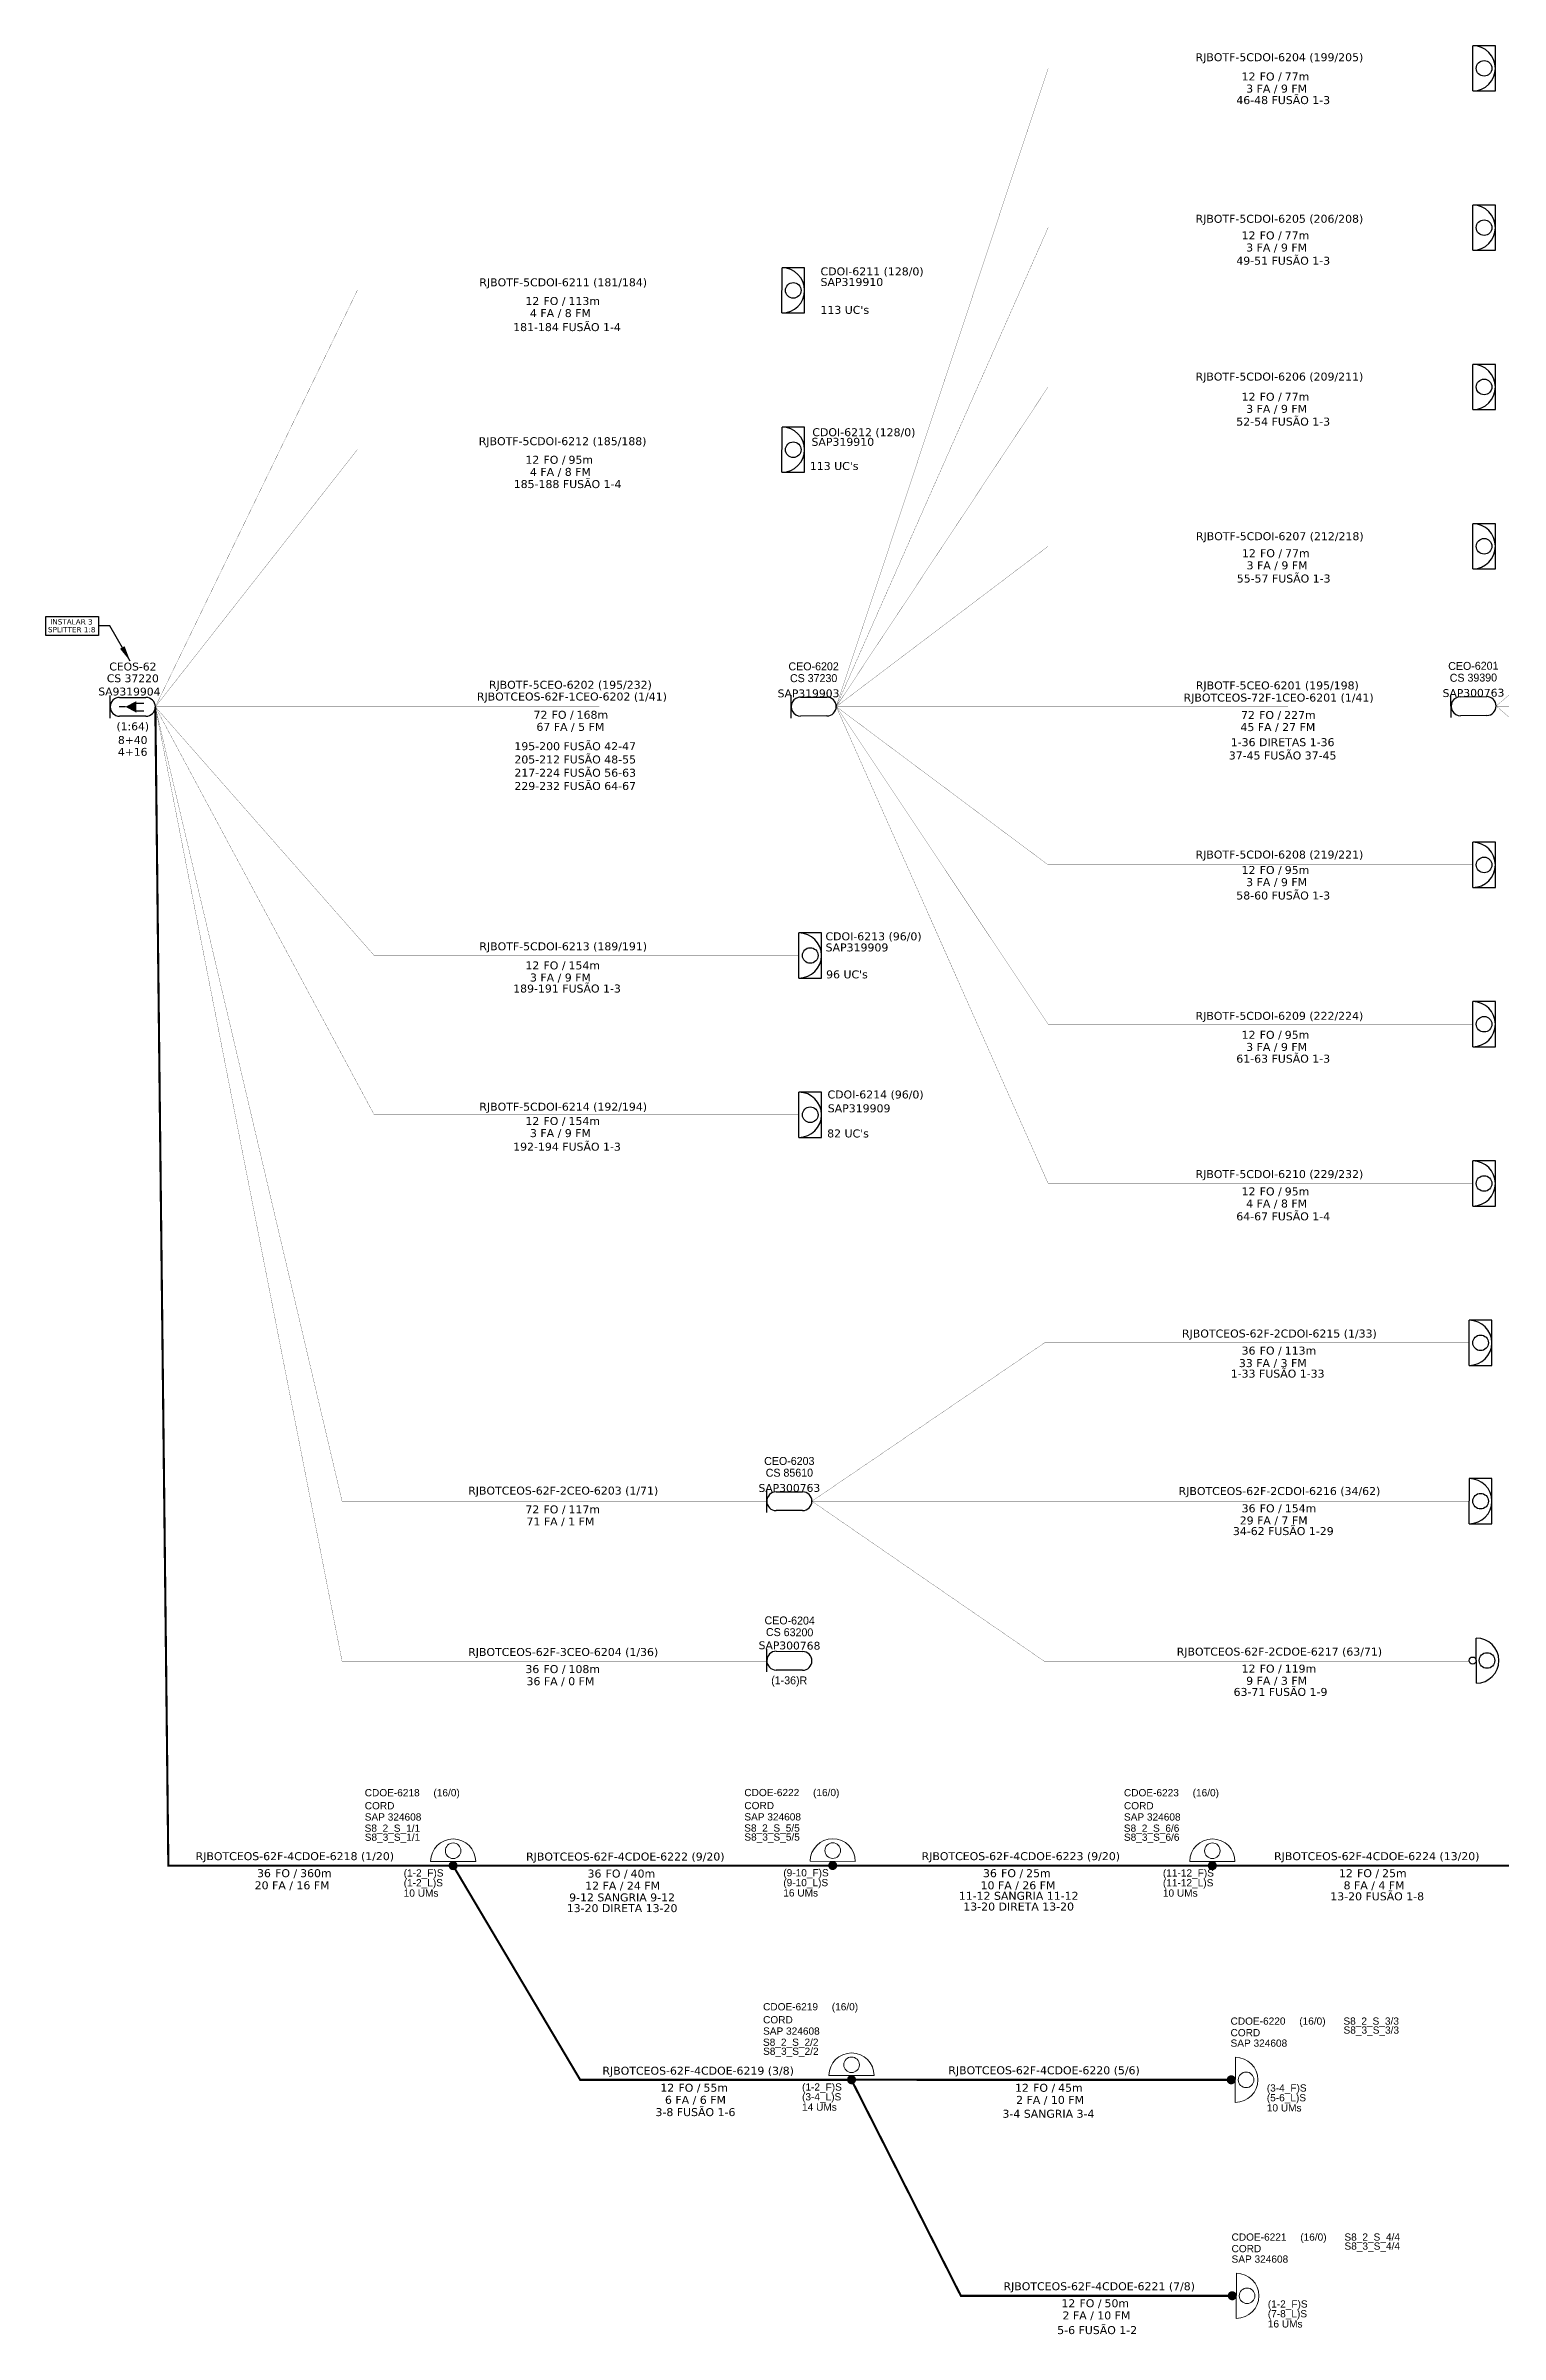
# Model space of a CAD drawing. Header units: millimetres. Extents: x -307 to 652, y 35 to 466.
# Drawn here: x 187.3 to 461.3, y 35.2 to 466.1 of the extents above; entities that cross this region are included whole.
import ezdxf
from ezdxf.enums import TextEntityAlignment as Align

# ---------------------------------------------------------------- set-up
doc = ezdxf.new("R2010")
doc.units = ezdxf.units.MM
doc.header["$LTSCALE"] = 3
doc.header["$MEASUREMENT"] = 0
for name, color, linetype, lineweight in [("20.0-LEGENDA DOS CDO'S", 1, 'Continuous', 0), ('20.2-CDO_POSTE', 1, 'Continuous', 5), ('Texto_Cabos', 1, 'Continuous', 20)]:
    doc.layers.add(name, color=color, linetype=linetype, lineweight=lineweight)
for name, color, linetype in [('20.5-CABO AÉREO', 1, 'Continuous'), ('CAP a Instalar', 1, 'Continuous'), ('CD a instalar', 1, 'Continuous'), ('CDO_INTERIOR', 1, 'Continuous'), ('CDO_POSTE', 1, 'Continuous'), ('CDOI_PROJ', 1, 'Continuous'), ('CEO', 1, 'Continuous'), ('CEOS', 1, 'Continuous')]:
    doc.layers.add(name, color=color, linetype=linetype)
doc.styles.add('ARIAL', font='arial.ttf')
doc.styles.add('siredit', font='verdana.ttf')
doc.styles.get("Standard").update_dxf_attribs({"font": 'arial.ttf'})
doc.styles.add('Style-font000', font='font000.shx')
doc.linetypes.add('FENCELINE1', pattern='A,6.35,-2.54,[133,ltypeshp.shx,S=2.54,R=0,X=-2.54,Y=0],-2.54,25.4', length=36.83)
doc.dimstyles.get("Standard").update_dxf_attribs({"dimtxt": 0.18, "dimasz": 0.18, "dimexe": 0.18, "dimexo": 0.0625, "dimgap": 0.09, "dimtad": 0, "dimtih": 1, "dimtoh": 1, "dimdec": 4, "dimzin": 0, "dimdsep": 46, "dimtxsty": 'Standard', "dimcen": 0.09, "dimadec": 0, "dimazin": 0, "dimtfac": 1, "dimtdec": 4, "dimtofl": 0, "dimtmove": 0, "dimatfit": 3, "dimfxl": 0, "dimtolj": 1, "dimtzin": 0, "dimarcsym": 0})

# ---------------------------------------------------------------- blocks, each defined once
blk = doc.blocks.new('PDO_PST')
at = {"color": 1}
blk.add_line((2.5, 0), (-2.5, 0), dxfattribs=at)
at = {"color": 1, "const_width": 0.5}
blk.add_lwpolyline([(-0.25, -0.46, 1), (0.25, -0.46, 1)], format="xyb", close=True, dxfattribs=at)
at = {"color": 1}
blk.add_circle((0, 1.19), 0.862, dxfattribs=at)
blk.add_arc((0, 0), 2.5, 0, 180, dxfattribs=at)
blk = doc.blocks.new('CDOE_POSTE 1')
at = {"layer": '20.2-CDO_POSTE', "color": 0, "linetype": 'Continuous', "xscale": 1.700328304346724, "yscale": 1.700328304346724, "zscale": 1.700328304346724, "rotation": 359.882008258618}
blk.add_blockref('PDO_PST', (0, 0.43), dxfattribs=at)
at = {"layer": "20.0-LEGENDA DOS CDO'S", "color": 0, "style": 'ARIAL'}
for tag, p in [('CDO_N', (-16.66, 12.71)), ('SAP', (-16.66, 8.13)), ('CORDOALHA', (-16.66, 10.26)), ('SPLITER_1', (-16.68, 6.03)), ('SPLITER_2', (-16.66, 4.33)), ('1:XX', (-6.47, -2.4)), ('UMS', (-6.47, -4.43))]:
    blk.add_attdef(tag, p, '', height=1.36, dxfattribs=at)
blk.add_attdef('FIBRAS_UTILIZADAS', text='', height=1.36, dxfattribs=at).set_placement((-1.24, 12.71), align=Align.CENTER)
blk = doc.blocks.new('CDOE_POSTE 2')
at = {"layer": '20.2-CDO_POSTE', "color": 0, "linetype": 'Continuous', "xscale": 1.700328304346724, "yscale": 1.700328304346724, "zscale": 1.700328304346724, "rotation": 269.882008258618}
blk.add_blockref('PDO_PST', (0.43, 0), dxfattribs=at)
at = {"layer": "20.0-LEGENDA DOS CDO'S", "color": 0, "style": 'ARIAL'}
for tag, p in [('CDO_N', (-0.47, 10.38)), ('CORDOALHA', (-0.47, 8.2)), ('SPLITER_1', (20.79, 10.38)), ('SPLITER_2', (20.8, 8.68)), ('SAP', (-0.47, 6.23)), ('1:XX', (6.36, -2.22)), ('UMS', (6.36, -4.24))]:
    blk.add_attdef(tag, p, '', height=1.36, dxfattribs=at)
blk.add_attdef('FIBRAS_UTILIZADAS', text='', height=1.36, dxfattribs=at).set_placement((14.95, 10.38), align=Align.CENTER)

msp = doc.modelspace()

# ---------------------------------------------------------------- linework, layer by layer
at = {"color": 3, "ltscale": 50}
msp.add_lwpolyline([(187.35, 358.69), (197.26, 358.69), (197.26, 355.1), (187.35, 355.1)], close=True, dxfattribs=at)
at = {"layer": '20.5-CABO AÉREO', "linetype": 'FENCELINE1', "ltscale": 0.1, "const_width": 0.4}
for points in [[(207.99, 341.65), (210.44, 123.41), (264.08, 123.42)], [(264.08, 123.44), (335.58, 123.44)], [(264.08, 123.42), (288.01, 83.1), (339.1, 83.1)], [(335.58, 123.44), (407.08, 123.44)], [(406.66, 123.44), (478.16, 123.44)], [(339.1, 83.1), (359.71, 42.43), (410.8, 42.43)], [(339.12, 83.11), (410.62, 83.1)]]:
    msp.add_lwpolyline(points, dxfattribs=at)
at = {"layer": 'CAP a Instalar', "color": 0, "linetype": 'FENCELINE1', "const_width": 0.04}
msp.add_lwpolyline([(455.47, 221.89), (375.47, 221.89), (331.66, 192.06)], dxfattribs=at)
at = {"layer": 'CAP a Instalar', "color": 0, "linetype": 'FENCELINE1', "lineweight": 40, "ltscale": 5e-05, "const_width": 0.04}
msp.add_lwpolyline([(455.47, 161.89), (375.47, 161.89), (331.66, 192.06)], dxfattribs=at)
at = {"layer": 'CD a instalar', "color": 0, "linetype": 'Continuous', "const_width": 0.04}
for points in [[(456.15, 461.89), (376.15, 461.89), (336.24, 341.7)], [(456.15, 431.89), (376.15, 431.89), (336.24, 341.7)], [(326.03, 420.08), (246.03, 420.08), (207.99, 341.65)], [(456.15, 401.89), (376.15, 401.89), (336.24, 341.7)], [(326.03, 390.08), (246.03, 390.08), (207.99, 341.65)], [(456.15, 371.89), (376.15, 371.89), (336.24, 341.7)], [(575.43, 371.6), (495.43, 371.6), (460.54, 341.81)], [(329.21, 294.83), (249.21, 294.83), (207.99, 341.65)], [(329.21, 264.83), (249.21, 264.83), (207.99, 341.65)], [(323.16, 192.05), (243.16, 192.05), (207.99, 341.65), (207.99, 341.65)], [(323.16, 161.92), (243.16, 161.92), (207.99, 341.65), (207.99, 341.65)], [(327.74, 341.68), (208.01, 341.66)], [(452.04, 341.75), (336.24, 341.7)], [(456.15, 311.89), (376.15, 311.89), (336.24, 341.7)], [(456.15, 281.89), (376.15, 281.89), (336.24, 341.7)], [(456.15, 251.89), (376.15, 251.89), (336.24, 341.7)], [(575.43, 311.6), (495.43, 311.6), (460.54, 341.81)], [(575.43, 341.75), (460.55, 341.73)], [(455.48, 192.07), (375.48, 192.07), (331.66, 192.06)]]:
    msp.add_lwpolyline(points, dxfattribs=at)
at = {"layer": 'CDO_INTERIOR', "color": 0}
for p, q in [((460.4, 466.14), (456.15, 466.14)), ((460.39, 457.64), (460.4, 466.14)), ((456.14, 457.64), (460.39, 457.64)), ((460.4, 436.14), (456.15, 436.14)), ((460.39, 427.64), (460.4, 436.14)), ((456.14, 427.64), (460.39, 427.64)), ((330.28, 424.32), (326.03, 424.33)), ((330.27, 415.82), (330.28, 424.32)), ((326.02, 415.83), (330.27, 415.82)), ((330.28, 394.32), (326.03, 394.33)), ((330.27, 385.82), (330.28, 394.32)), ((326.02, 385.83), (330.27, 385.82)), ((460.4, 316.14), (456.15, 316.14)), ((460.39, 307.64), (460.4, 316.14)), ((456.14, 307.64), (460.39, 307.64)), ((333.46, 299.08), (329.21, 299.08)), ((333.46, 290.58), (333.46, 299.08)), ((329.21, 290.58), (333.46, 290.58)), ((460.4, 286.14), (456.15, 286.14)), ((460.39, 277.64), (460.4, 286.14)), ((456.14, 277.64), (460.39, 277.64)), ((333.46, 269.08), (329.21, 269.08)), ((333.46, 260.58), (333.46, 269.08)), ((329.21, 260.58), (333.46, 260.58)), ((460.4, 256.14), (456.15, 256.14)), ((460.39, 247.64), (460.4, 256.14)), ((456.14, 247.64), (460.39, 247.64)), ((459.72, 226.14), (455.47, 226.14)), ((459.72, 217.64), (459.72, 226.14)), ((455.47, 217.64), (459.72, 217.64))]:
    msp.add_line(p, q, dxfattribs=at)
for points in [[(456.14, 457.64), (456.15, 466.14)], [(456.14, 427.64), (456.15, 436.14)], [(326.02, 415.83), (326.03, 424.33)], [(326.02, 385.83), (326.03, 394.33)], [(456.14, 307.64), (456.15, 316.14)], [(329.21, 290.58), (329.21, 299.08)], [(456.14, 277.64), (456.15, 286.14)], [(329.21, 260.58), (329.21, 269.08)], [(456.14, 247.64), (456.15, 256.14)], [(455.47, 217.64), (455.47, 226.14)]]:
    msp.add_lwpolyline(points, dxfattribs=at)
for centre in [(458.27, 461.89), (458.27, 431.89), (328.15, 420.07), (328.15, 390.07), (458.27, 311.89), (331.34, 294.83), (458.27, 281.89), (331.34, 264.83), (458.27, 251.89), (457.6, 221.89)]:
    msp.add_circle(centre, 1.47, dxfattribs=at)
for centre in [(456.15, 461.89), (456.15, 431.89), (326.03, 420.08), (326.03, 390.08), (456.15, 311.89), (329.21, 294.83), (456.15, 281.89), (329.21, 264.83), (456.15, 251.89), (455.47, 221.89)]:
    msp.add_arc(centre, 4.25, 269.9724, 89.9724, dxfattribs=at)
at = {"layer": 'CDO_POSTE', "color": 0}
msp.add_lwpolyline([(456.81, 157.8), (456.78, 166.3)], dxfattribs=at)
for centre, radius in [((456.12, 162.05), 0.665), ((458.81, 162.06), 1.47)]:
    msp.add_circle(centre, radius, dxfattribs=at)
msp.add_arc((456.79, 162.05), 4.25, 270.1924, 90.1924, dxfattribs=at)
at = {"layer": 'CDOI_PROJ', "color": 0}
for p, q in [((460.4, 406.14), (456.15, 406.14)), ((460.39, 397.64), (460.4, 406.14)), ((456.14, 397.64), (460.39, 397.64)), ((460.4, 376.14), (456.15, 376.14)), ((460.39, 367.64), (460.4, 376.14)), ((456.14, 367.64), (460.39, 367.64)), ((459.74, 196.32), (455.49, 196.32)), ((459.73, 187.82), (459.74, 196.32)), ((455.48, 187.82), (459.73, 187.82))]:
    msp.add_line(p, q, dxfattribs=at)
for points in [[(456.14, 397.64), (456.15, 406.14)], [(456.14, 367.64), (456.15, 376.14)], [(455.48, 187.82), (455.49, 196.32)]]:
    msp.add_lwpolyline(points, dxfattribs=at)
for centre in [(458.27, 401.89), (458.27, 371.89), (457.61, 192.07)]:
    msp.add_circle(centre, 1.47, dxfattribs=at)
for centre in [(456.15, 401.89), (456.15, 371.89), (455.48, 192.07)]:
    msp.add_arc(centre, 4.25, 269.9724, 89.9724, dxfattribs=at)
at = {"layer": 'CEO', "color": 0}
for p, q in [((329.51, 343.46), (334.47, 343.47)), ((453.8, 343.53), (458.76, 343.57)), ((334.48, 339.93), (329.51, 339.92)), ((458.79, 340.03), (453.82, 339.99)), ((324.93, 193.82), (329.89, 193.83)), ((329.9, 190.29), (324.94, 190.28)), ((324.95, 163.8), (329.91, 163.76)), ((329.88, 160.23), (324.92, 160.26))]:
    msp.add_line(p, q, dxfattribs=at)
for points in [[(327.75, 339.55), (327.74, 343.82)], [(452.06, 339.62), (452.03, 343.88)], [(323.17, 189.91), (323.16, 194.18)], [(323.15, 159.91), (323.18, 164.18)]]:
    msp.add_lwpolyline(points, dxfattribs=at)
for centre, start, end in [((329.51, 341.69), 90.1227, 270.1227), ((334.47, 341.7), 270.1227, 90.1227), ((453.81, 341.76), 90.4253, 270.4253), ((458.77, 341.8), 270.4253, 90.4253), ((324.93, 192.05), 90.089, 270.089), ((329.89, 192.06), 270.089, 90.089), ((324.93, 162.03), 89.5498, 269.5498), ((329.89, 161.99), 269.5498, 89.5498)]:
    msp.add_arc(centre, 1.77, start, end, dxfattribs=at)
at = {"layer": 'CEOS', "color": 5}
for p, q in [((201.27, 343.43), (206.23, 343.42)), ((206.22, 339.88), (201.26, 339.89))]:
    msp.add_line(p, q, dxfattribs=at)
for points in [[(199.49, 339.53), (199.5, 343.8)], [(202.37, 341.66), (201.18, 341.66)], [(204.33, 342.36), (205.84, 342.35)], [(204.33, 340.88), (205.84, 340.88)]]:
    msp.add_lwpolyline(points, dxfattribs=at)
msp.add_lwpolyline([(202.37, 341.66, 0, 2.18, 0), (204.42, 341.65, 2.18, 2.18, 0)], format="xyseb", dxfattribs=at)
for centre, start, end in [((201.26, 341.66), 89.8926, 269.8926), ((206.22, 341.65), 269.8926, 89.8926)]:
    msp.add_arc(centre, 1.77, start, end, dxfattribs=at)

# ---------------------------------------------------------------- block references
at = {"layer": '20.2-CDO_POSTE'}
ref = msp.add_blockref('CDOE_POSTE 1', (264.08, 123.78), dxfattribs=at)
ref.add_attrib('CDO_N', 'CDOE-6218', (247.43, 136.49), dxfattribs={"layer": "20.0-LEGENDA DOS CDO'S", "color": 0, "height": 1.36, "style": 'ARIAL'})
ref.add_attrib('FIBRAS_UTILIZADAS', '(16/0)', dxfattribs={"layer": "20.0-LEGENDA DOS CDO'S", "color": 0, "height": 1.36, "style": 'ARIAL'}).set_placement((262.85, 136.49), align=Align.CENTER)
ref.add_attrib('CORDOALHA', 'CORD', (247.43, 134.04), dxfattribs={"layer": "20.0-LEGENDA DOS CDO'S", "color": 0, "height": 1.36, "style": 'ARIAL'})
ref.add_attrib('SAP', 'SAP 324608', (247.43, 131.92), dxfattribs={"layer": "20.0-LEGENDA DOS CDO'S", "color": 0, "height": 1.36, "style": 'ARIAL'})
ref.add_attrib('FO_FISICA_ALIMENTA_CDO', '(1-2_F)S', (254.77, 121.38), dxfattribs={"layer": "20.0-LEGENDA DOS CDO'S", "color": 0, "height": 1.36, "style": 'ARIAL'})
ref.add_attrib('LÓGICO_FO_ALIMENTA_CDO', '(1-2_L)S', (254.77, 119.53), dxfattribs={"layer": "20.0-LEGENDA DOS CDO'S", "color": 0, "height": 1.36, "style": 'ARIAL'})
ref.add_attrib('UMS', '10 UMs', (254.77, 117.59), dxfattribs={"layer": "20.0-LEGENDA DOS CDO'S", "color": 0, "height": 1.36, "style": 'ARIAL'})
ref.add_attrib('SPLITER_1', 'S8_2_S_1/1', (247.41, 129.81), dxfattribs={"layer": "20.0-LEGENDA DOS CDO'S", "color": 0, "height": 1.36, "style": 'ARIAL'})
ref.add_attrib('SPLITER_2', 'S8_3_S_1/1', (247.43, 128.11), dxfattribs={"layer": "20.0-LEGENDA DOS CDO'S", "color": 0, "height": 1.36, "style": 'ARIAL'})
ref = msp.add_blockref('CDOE_POSTE 1', (335.58, 123.81), dxfattribs=at)
ref.add_attrib('CDO_N', 'CDOE-6222', (318.93, 136.52), dxfattribs={"layer": "20.0-LEGENDA DOS CDO'S", "color": 0, "height": 1.36, "style": 'ARIAL'})
ref.add_attrib('FIBRAS_UTILIZADAS', '(16/0)', dxfattribs={"layer": "20.0-LEGENDA DOS CDO'S", "color": 0, "height": 1.36, "style": 'ARIAL'}).set_placement((334.35, 136.52), align=Align.CENTER)
ref.add_attrib('CORDOALHA', 'CORD', (318.93, 134.07), dxfattribs={"layer": "20.0-LEGENDA DOS CDO'S", "color": 0, "height": 1.36, "style": 'ARIAL'})
ref.add_attrib('SAP', 'SAP 324608', (318.93, 131.94), dxfattribs={"layer": "20.0-LEGENDA DOS CDO'S", "color": 0, "height": 1.36, "style": 'ARIAL'})
ref.add_attrib('FO_FISICA_ALIMENTA_CDO', '(9-10_F)S', (326.27, 121.41), dxfattribs={"layer": "20.0-LEGENDA DOS CDO'S", "color": 0, "height": 1.36, "style": 'ARIAL'})
ref.add_attrib('LÓGICO_FO_ALIMENTA_CDO', '(9-10_L)S', (326.27, 119.56), dxfattribs={"layer": "20.0-LEGENDA DOS CDO'S", "color": 0, "height": 1.36, "style": 'ARIAL'})
ref.add_attrib('UMS', '16 UMs', (326.27, 117.62), dxfattribs={"layer": "20.0-LEGENDA DOS CDO'S", "color": 0, "height": 1.36, "style": 'ARIAL'})
ref.add_attrib('SPLITER_1', 'S8_2_S_5/5', (318.91, 129.84), dxfattribs={"layer": "20.0-LEGENDA DOS CDO'S", "color": 0, "height": 1.36, "style": 'ARIAL'})
ref.add_attrib('SPLITER_2', 'S8_3_S_5/5', (318.93, 128.14), dxfattribs={"layer": "20.0-LEGENDA DOS CDO'S", "color": 0, "height": 1.36, "style": 'ARIAL'})
ref = msp.add_blockref('CDOE_POSTE 1', (407.08, 123.78), dxfattribs=at)
ref.add_attrib('CDO_N', 'CDOE-6223', (390.43, 136.49), dxfattribs={"layer": "20.0-LEGENDA DOS CDO'S", "color": 0, "height": 1.36, "style": 'ARIAL'})
ref.add_attrib('FIBRAS_UTILIZADAS', '(16/0)', dxfattribs={"layer": "20.0-LEGENDA DOS CDO'S", "color": 0, "height": 1.36, "style": 'ARIAL'}).set_placement((405.85, 136.49), align=Align.CENTER)
ref.add_attrib('CORDOALHA', 'CORD', (390.43, 134.04), dxfattribs={"layer": "20.0-LEGENDA DOS CDO'S", "color": 0, "height": 1.36, "style": 'ARIAL'})
ref.add_attrib('SAP', 'SAP 324608', (390.43, 131.92), dxfattribs={"layer": "20.0-LEGENDA DOS CDO'S", "color": 0, "height": 1.36, "style": 'ARIAL'})
ref.add_attrib('FO_FISICA_ALIMENTA_CDO', '(11-12_F)S', (397.77, 121.38), dxfattribs={"layer": "20.0-LEGENDA DOS CDO'S", "color": 0, "height": 1.36, "style": 'ARIAL'})
ref.add_attrib('LÓGICO_FO_ALIMENTA_CDO', '(11-12_L)S', (397.77, 119.53), dxfattribs={"layer": "20.0-LEGENDA DOS CDO'S", "color": 0, "height": 1.36, "style": 'ARIAL'})
ref.add_attrib('UMS', '10 UMs', (397.77, 117.59), dxfattribs={"layer": "20.0-LEGENDA DOS CDO'S", "color": 0, "height": 1.36, "style": 'ARIAL'})
ref.add_attrib('SPLITER_1', 'S8_2_S_6/6', (390.41, 129.81), dxfattribs={"layer": "20.0-LEGENDA DOS CDO'S", "color": 0, "height": 1.36, "style": 'ARIAL'})
ref.add_attrib('SPLITER_2', 'S8_3_S_6/6', (390.43, 128.11), dxfattribs={"layer": "20.0-LEGENDA DOS CDO'S", "color": 0, "height": 1.36, "style": 'ARIAL'})
ref = msp.add_blockref('CDOE_POSTE 1', (339.12, 83.47), dxfattribs=at)
ref.add_attrib('CDO_N', 'CDOE-6219', (322.46, 96.18), dxfattribs={"layer": "20.0-LEGENDA DOS CDO'S", "color": 0, "height": 1.36, "style": 'ARIAL'})
ref.add_attrib('FIBRAS_UTILIZADAS', '(16/0)', dxfattribs={"layer": "20.0-LEGENDA DOS CDO'S", "color": 0, "height": 1.36, "style": 'ARIAL'}).set_placement((337.88, 96.18), align=Align.CENTER)
ref.add_attrib('CORDOALHA', 'CORD', (322.46, 93.73), dxfattribs={"layer": "20.0-LEGENDA DOS CDO'S", "color": 0, "height": 1.36, "style": 'ARIAL'})
ref.add_attrib('SAP', 'SAP 324608', (322.46, 91.6), dxfattribs={"layer": "20.0-LEGENDA DOS CDO'S", "color": 0, "height": 1.36, "style": 'ARIAL'})
ref.add_attrib('FO_FISICA_ALIMENTA_CDO', '(1-2_F)S', (329.8, 81.07), dxfattribs={"layer": "20.0-LEGENDA DOS CDO'S", "color": 0, "height": 1.36, "style": 'ARIAL'})
ref.add_attrib('LÓGICO_FO_ALIMENTA_CDO', '(3-4_L)S', (329.8, 79.22), dxfattribs={"layer": "20.0-LEGENDA DOS CDO'S", "color": 0, "height": 1.36, "style": 'ARIAL'})
ref.add_attrib('UMS', '14 UMs', (329.8, 77.28), dxfattribs={"layer": "20.0-LEGENDA DOS CDO'S", "color": 0, "height": 1.36, "style": 'ARIAL'})
ref.add_attrib('SPLITER_1', 'S8_2_S_2/2', (322.44, 89.5), dxfattribs={"layer": "20.0-LEGENDA DOS CDO'S", "color": 0, "height": 1.36, "style": 'ARIAL'})
ref.add_attrib('SPLITER_2', 'S8_3_S_2/2', (322.46, 87.8), dxfattribs={"layer": "20.0-LEGENDA DOS CDO'S", "color": 0, "height": 1.36, "style": 'ARIAL'})
ref = msp.add_blockref('CDOE_POSTE 2', (410.98, 83.1), dxfattribs=at)
ref.add_attrib('CDO_N', 'CDOE-6220', (410.51, 93.48), dxfattribs={"layer": "20.0-LEGENDA DOS CDO'S", "color": 0, "height": 1.36, "style": 'ARIAL'})
ref.add_attrib('FIBRAS_UTILIZADAS', '(16/0)', dxfattribs={"layer": "20.0-LEGENDA DOS CDO'S", "color": 0, "height": 1.36, "style": 'ARIAL'}).set_placement((425.93, 93.48), align=Align.CENTER)
ref.add_attrib('CORDOALHA', 'CORD', (410.51, 91.3), dxfattribs={"layer": "20.0-LEGENDA DOS CDO'S", "color": 0, "height": 1.36, "style": 'ARIAL'})
ref.add_attrib('SAP', 'SAP 324608', (410.51, 89.33), dxfattribs={"layer": "20.0-LEGENDA DOS CDO'S", "color": 0, "height": 1.36, "style": 'ARIAL'})
ref.add_attrib('FO_FISICA_ALIMENTA_CDO', '(3-4_F)S', (417.34, 80.89), dxfattribs={"layer": "20.0-LEGENDA DOS CDO'S", "color": 0, "height": 1.36, "style": 'ARIAL'})
ref.add_attrib('LÓGICO_FO_ALIMENTA_CDO', '(5-6_L)S', (417.34, 79.05), dxfattribs={"layer": "20.0-LEGENDA DOS CDO'S", "color": 0, "height": 1.36, "style": 'ARIAL'})
ref.add_attrib('UMS', '10 UMs', (417.34, 77.14), dxfattribs={"layer": "20.0-LEGENDA DOS CDO'S", "color": 0, "height": 1.36, "style": 'ARIAL'})
ref.add_attrib('SPLITER_1', 'S8_2_S_3/3', (431.77, 93.48), dxfattribs={"layer": "20.0-LEGENDA DOS CDO'S", "color": 0, "height": 1.36, "style": 'ARIAL'})
ref.add_attrib('SPLITER_2', 'S8_3_S_3/3', (431.79, 91.79), dxfattribs={"layer": "20.0-LEGENDA DOS CDO'S", "color": 0, "height": 1.36, "style": 'ARIAL'})
ref = msp.add_blockref('CDOE_POSTE 2', (411.17, 42.43), dxfattribs=at)
ref.add_attrib('CDO_N', 'CDOE-6221', (410.7, 52.81), dxfattribs={"layer": "20.0-LEGENDA DOS CDO'S", "color": 0, "height": 1.36, "style": 'ARIAL'})
ref.add_attrib('FIBRAS_UTILIZADAS', '(16/0)', dxfattribs={"layer": "20.0-LEGENDA DOS CDO'S", "color": 0, "height": 1.36, "style": 'ARIAL'}).set_placement((426.12, 52.81), align=Align.CENTER)
ref.add_attrib('CORDOALHA', 'CORD', (410.7, 50.63), dxfattribs={"layer": "20.0-LEGENDA DOS CDO'S", "color": 0, "height": 1.36, "style": 'ARIAL'})
ref.add_attrib('SAP', 'SAP 324608', (410.7, 48.66), dxfattribs={"layer": "20.0-LEGENDA DOS CDO'S", "color": 0, "height": 1.36, "style": 'ARIAL'})
ref.add_attrib('FO_FISICA_ALIMENTA_CDO', '(1-2_F)S', (417.53, 40.21), dxfattribs={"layer": "20.0-LEGENDA DOS CDO'S", "color": 0, "height": 1.36, "style": 'ARIAL'})
ref.add_attrib('LÓGICO_FO_ALIMENTA_CDO', '(7-8_L)S', (417.53, 38.37), dxfattribs={"layer": "20.0-LEGENDA DOS CDO'S", "color": 0, "height": 1.36, "style": 'ARIAL'})
ref.add_attrib('UMS', '16 UMs', (417.53, 36.46), dxfattribs={"layer": "20.0-LEGENDA DOS CDO'S", "color": 0, "height": 1.36, "style": 'ARIAL'})
ref.add_attrib('SPLITER_1', 'S8_2_S_4/4', (431.96, 52.81), dxfattribs={"layer": "20.0-LEGENDA DOS CDO'S", "color": 0, "height": 1.36, "style": 'ARIAL'})
ref.add_attrib('SPLITER_2', 'S8_3_S_4/4', (431.97, 51.11), dxfattribs={"layer": "20.0-LEGENDA DOS CDO'S", "color": 0, "height": 1.36, "style": 'ARIAL'})

# ---------------------------------------------------------------- texts
at = {"layer": 'CDO_INTERIOR', "color": 0, "ltscale": 50, "style": 'siredit'}
for s, p in [('CDOI-6211 (128/0)', (333.28, 423.66)), ('SAP319910', (333.28, 421.66)), ("113 UC's", (333.27, 416.41)), ('SAP319910', (331.57, 391.56)), ('CDOI-6212 (128/0)', (331.74, 393.37)), ("113 UC's", (331.27, 387.01)), ('CDOI-6213 (96/0)', (334.21, 298.44)), ('SAP319909', (334.24, 296.35)), ("96 UC's", (334.33, 291.27)), ('CDOI-6214 (96/0)', (334.59, 268.66)), ('SAP319909', (334.64, 266.05)), ("82 UC's", (334.53, 261.32))]:
    msp.add_text(s, height=1.5, rotation=359.9724, dxfattribs=at).set_placement(p, align=Align.MIDDLE_LEFT)
at = {"layer": 'CEO', "color": 0, "ltscale": 50}
for s, height, rotation, style, p in [('CEO-6202', 1.499, 0.1227, 'Style-font000', (331.98, 349.28)), ('CEO-6201', 1.499, 0.4253, 'Style-font000', (456.24, 349.37)), ('SAP319903   ', 1.4783, 0.1227, 'siredit', (331.99, 344.2)), ('CS 37230', 1.499, 0.1227, 'Style-font000', (331.98, 347.06)), ('SAP300763', 1.478, 0.4253, 'siredit', (456.27, 344.28)), ('CS 39390', 1.499, 0.4253, 'Style-font000', (456.25, 347.15)), ('CEO-6203', 1.499, 0.089, 'Style-font000', (327.4, 199.64)), ('SAP300763', 1.478, 0.089, 'siredit', (327.41, 194.56)), ('CS 85610', 1.499, 0.089, 'Style-font000', (327.41, 197.43)), ('CEO-6204', 1.499, 359.5498, 'Style-font000', (327.47, 169.6)), ('CS 63200', 1.499, 359.5498, 'Style-font000', (327.46, 167.39)), ('SAP300768', 1.478, 359.5498, 'siredit', (327.44, 164.89))]:
    msp.add_text(s, height=height, rotation=rotation, dxfattribs=dict(at, style=style)).set_placement(p, align=Align.MIDDLE_CENTER)
at = {"layer": 'CEO', "color": 0, "ltscale": 50, "style": 'Style-font000'}
msp.add_text('(1-36)R', height=1.499, rotation=359.5498, dxfattribs=at).set_placement((327.39, 159.08), align=Align.TOP_CENTER)
at = {"layer": 'CEOS', "color": 3, "ltscale": 50, "style": 'siredit'}
for s, height, p in [('INSTALAR 3', 0.994, (192.18, 357.66)), ('SPLITTER 1:8', 0.9935, (192.24, 356.19))]:
    msp.add_text(s, height=height, rotation=359.8926, dxfattribs=at).set_placement(p, align=Align.MIDDLE_CENTER)
at = {"layer": 'CEOS', "color": 5, "ltscale": 50, "style": 'siredit'}
for s, height, p in [('CEOS-62', 1.478, (203.76, 349.24)), ('SA9319904  ', 1.4783, (203.75, 344.53)), ('CS 37220', 1.478, (203.75, 347.03))]:
    msp.add_text(s, height=height, rotation=359.8926, dxfattribs=at).set_placement(p, align=Align.MIDDLE_CENTER)
for s, p in [('(1:64)', (203.74, 338.72)), ('8+40', (203.73, 336.14)), ('4+16', (203.73, 333.92))]:
    msp.add_text(s, height=1.478, rotation=359.8926, dxfattribs=at).set_placement(p, align=Align.TOP_CENTER)
at = {"layer": 'Texto_Cabos', "color": 0, "ltscale": 50, "style": 'siredit'}
for s, p in [('12', (415.21, 460.36)), ('12', (415.21, 430.43)), ('12', (280.31, 418.08)), ('12', (415.21, 400.05)), ('12', (280.31, 388.18)), ('12', (415.28, 370.58)), ('72', (281.84, 340.16)), ('72', (415.1, 340.12)), ('12', (415.21, 310.93)), ('12', (280.31, 292.96)), ('12', (415.21, 279.89)), ('12', (280.31, 263.66)), ('12', (415.21, 250.4)), ('36', (415.21, 220.42)), ('72', (280.31, 190.52)), ('36', (415.22, 190.72)), ('36', (280.31, 160.45)), ('12', (415.21, 160.53))]:
    msp.add_text(s, height=1.5, dxfattribs=at).set_placement(p, align=Align.MIDDLE_RIGHT)
at = {"layer": 'Texto_Cabos', "color": 0, "style": 'siredit'}
for p in [(420.15, 460.36), (420.15, 430.43), (285.25, 418.08), (420.15, 400.05), (285.25, 388.18), (420.22, 370.58), (286.78, 340.16), (420.04, 340.12), (420.15, 310.93), (285.25, 292.96), (420.15, 279.89), (285.25, 263.66), (420.15, 250.4), (420.15, 220.42), (285.25, 190.52), (420.16, 190.72), (285.25, 160.45), (420.15, 160.53)]:
    msp.add_text('FO /', height=1.5, dxfattribs=at).set_placement(p, align=Align.MIDDLE_RIGHT)
at = {"layer": 'Texto_Cabos', "color": 0, "ltscale": 50, "style": 'siredit'}
for s, p in [('3 FA / 9 FM', (419.19, 458.08)), ('3 FA / 9 FM', (419.19, 428.15)), ('4 FA / 8 FM', (284.29, 415.8)), ('3 FA / 9 FM', (419.19, 397.77)), ('4 FA / 8 FM', (284.29, 385.9)), ('3 FA / 9 FM', (419.27, 368.3)), ('RJBOTF-5CEO-6202 (195/232)', (286.16, 345.81)), ('RJBOTF-5CEO-6201 (195/198)', (419.32, 345.69)), (' 67 FA / 5 FM', (285.83, 337.88)), (' 45 FA / 27 FM', (419.09, 337.84)), ('3 FA / 9 FM', (419.19, 308.64)), ('3 FA / 9 FM', (284.29, 290.68)), ('3 FA / 9 FM', (419.19, 277.61)), ('3 FA / 9 FM', (284.29, 261.38)), ('4 FA / 8 FM', (419.19, 248.12)), ('33 FA / 3 FM', (418.47, 218.07)), ('71 FA / 1 FM', (284.29, 188.24)), ('29 FA / 7 FM', (418.63, 188.44)), ('36 FA / 0 FM', (284.29, 158.16)), ('9 FA / 3 FM', (419.19, 158.25))]:
    msp.add_text(s, height=1.5, dxfattribs=at).set_placement(p, align=Align.MIDDLE_CENTER)
for s, p in [('77m', (420.71, 460.36)), ('77m', (420.71, 430.43)), ('113m', (285.81, 418.08)), ('77m', (420.71, 400.05)), ('95m', (285.81, 388.18)), ('77m', (420.78, 370.58)), ('168m', (287.34, 340.16)), ('227m', (420.6, 340.12)), ('95m', (420.71, 310.93)), ('154m', (285.81, 292.96)), ('95m', (420.71, 279.89)), ('154m', (285.81, 263.66)), ('95m', (420.71, 250.4)), ('113m', (420.71, 220.42)), ('117m', (285.81, 190.52)), ('154m', (420.72, 190.72)), ('108m', (285.81, 160.45)), ('119m', (420.71, 160.53))]:
    msp.add_text(s, height=1.5, dxfattribs=at).set_placement(p, align=Align.MIDDLE_LEFT)
at = {"layer": 'Texto_Cabos', "style": 'siredit'}
for s, p in [('36', (229.76, 122.01)), ('FO /', (234.7, 122.01)), ('36', (292.01, 121.94)), ('FO /', (296.95, 121.94)), ('36', (366.5, 122.01)), ('FO /', (371.44, 122.01)), ('12', (433.55, 122.01)), ('FO /', (438.49, 122.01)), ('12', (305.73, 81.61)), ('FO /', (310.67, 81.61)), ('12', (372.53, 81.6)), ('FO /', (377.47, 81.6)), ('12', (381.27, 41.02)), ('FO /', (386.21, 41.02))]:
    msp.add_text(s, height=1.5, dxfattribs=at).set_placement(p, align=Align.MIDDLE_RIGHT)
for s, p in [('360m', (235.26, 122.01)), ('40m', (297.51, 121.94)), ('25m', (372, 122.01)), ('25m', (439.05, 122.01)), ('55m', (311.23, 81.61)), ('45m', (378.03, 81.6)), ('50m', (386.77, 41.02))]:
    msp.add_text(s, height=1.5, dxfattribs=at).set_placement(p, align=Align.MIDDLE_LEFT)
for s, p in [('20 FA / 16 FM', (233.75, 119.73)), ('9-12 SANGRIA 9-12', (295.9, 117.45)), ('12 FA / 24 FM', (296, 119.66)), ('11-12 SANGRIA 11-12', (370.6, 117.75)), ('13-20 DIRETA 13-20', (370.6, 115.73)), ('10 FA / 26 FM', (370.48, 119.73)), ('13-20 FUSÃO 1-8', (438.13, 117.65)), ('8 FA / 4 FM', (437.54, 119.73)), ('13-20 DIRETA 13-20', (295.9, 115.43)), ('3-8 FUSÃO 1-6', (309.72, 77.02)), ('6 FA / 6 FM', (309.72, 79.33)), ('2 FA / 10 FM', (376.51, 79.32)), ('3-4 SANGRIA 3-4', (376.21, 76.71)), ('2 FA / 10 FM', (385.25, 38.73)), ('5-6 FUSÃO 1-2', (385.39, 35.97))]:
    msp.add_text(s, height=1.5, dxfattribs=at).set_placement(p, align=Align.MIDDLE_CENTER)
at = {"layer": 'Texto_Cabos', "color": 0, "char_height": 1.5, "attachment_point": 5, "style": 'siredit'}
for s, insert in [('RJBOTF-5CDOI-6204 (199/205)', (419.71, 463.78)), ('46-48 FUSÃO 1-3', (420.43, 455.9)), ('RJBOTF-5CDOI-6205 (206/208)', (419.71, 433.36)), ('49-51 FUSÃO 1-3', (420.43, 425.65)), ('RJBOTF-5CDOI-6211 (181/184)', (284.81, 421.39)), ('181-184 FUSÃO 1-4', (285.53, 413.15)), ('RJBOTF-5CDOI-6206 (209/211)', (419.71, 403.64)), ('52-54 FUSÃO 1-3', (420.43, 395.35)), ('RJBOTF-5CDOI-6212 (185/188)', (284.7, 391.47)), ('185-188 FUSÃO 1-4', (285.64, 383.59)), ('RJBOTF-5CDOI-6207 (212/218)', (419.78, 373.58)), ('55-57 FUSÃO 1-3', (420.51, 365.8)), ('RJBOTCEOS-62F-1CEO-6202 (1/41)', (286.45, 343.39)), ('RJBOTCEOS-72F-1CEO-6201 (1/41)', (419.56, 343.19)), ('195-200 FUSÃO 42-47\\P205-212 FUSÃO 48-55\\P217-224 FUSÃO 56-63\\P229-232 FUSÃO 64-67', (287.07, 330.48)), ('1-36 DIRETAS 1-36\\P37-45 FUSÃO 37-45', (420.32, 333.73)), ('RJBOTF-5CDOI-6208 (219/221)', (419.71, 313.63)), ('58-60 FUSÃO 1-3', (420.43, 306.11)), ('RJBOTF-5CDOI-6213 (189/191)', (284.81, 296.35)), ('189-191 FUSÃO 1-3', (285.53, 288.59)), ('RJBOTF-5CDOI-6209 (222/224)', (419.71, 283.26)), ('61-63 FUSÃO 1-3', (420.43, 275.38)), ('RJBOTF-5CDOI-6214 (192/194)', (284.81, 266.15)), ('192-194 FUSÃO 1-3', (285.53, 258.81)), ('RJBOTF-5CDOI-6210 (229/232)', (419.71, 253.46)), ('64-67 FUSÃO 1-4', (420.43, 245.69)), ('RJBOTCEOS-62F-2CDOI-6215 (1/33)', (419.71, 223.43)), ('1-33 FUSÃO 1-33', (419.38, 216.07)), ('RJBOTCEOS-62F-2CEO-6203 (1/71)', (284.81, 193.85)), ('RJBOTCEOS-62F-2CDOI-6216 (34/62)', (419.72, 193.77)), ('34-62 FUSÃO 1-29', (420.44, 186.42)), ('RJBOTCEOS-62F-3CEO-6204 (1/36)', (284.81, 163.46)), ('RJBOTCEOS-62F-2CDOE-6217 (63/71)', (419.71, 163.53)), ('63-71 FUSÃO 1-9', (419.92, 156.13))]:
    msp.add_mtext(s, dxfattribs=dict(at, insert=insert))
at = {"layer": 'Texto_Cabos', "char_height": 1.5, "attachment_point": 5, "style": 'siredit'}
for s, insert, width in [('RJBOTCEOS-62F-4CDOE-6218 (1/20)', (234.26, 125.01), 55.3651), ('RJBOTCEOS-62F-4CDOE-6220 (5/6)', (375.38, 84.69), 43.2216), ('RJBOTCEOS-62F-4CDOE-6221 (7/8)', (385.77, 44.02), 43.2216)]:
    msp.add_mtext(s, dxfattribs=dict(at, insert=insert, width=width))
for s, insert in [('RJBOTCEOS-62F-4CDOE-6222 (9/20)', (296.51, 124.94)), ('RJBOTCEOS-62F-4CDOE-6223 (9/20)', (371, 125.01)), ('RJBOTCEOS-62F-4CDOE-6224 (13/20)', (438.05, 125.01)), ('RJBOTCEOS-62F-4CDOE-6219 (3/8)', (310.23, 84.61))]:
    msp.add_mtext(s, dxfattribs=dict(at, insert=insert))

# ---------------------------------------------------------------- leaders
at = {"color": 3, "ltscale": 50}
msp.add_leader([(203.27, 350.23), (199.42, 356.9), (197.26, 356.9)], dimstyle='Standard', override={"dimasz": 3, "dimgap": 0.09, "dimtad": 0}, dxfattribs=at)

doc.saveas('drawing.dxf')
